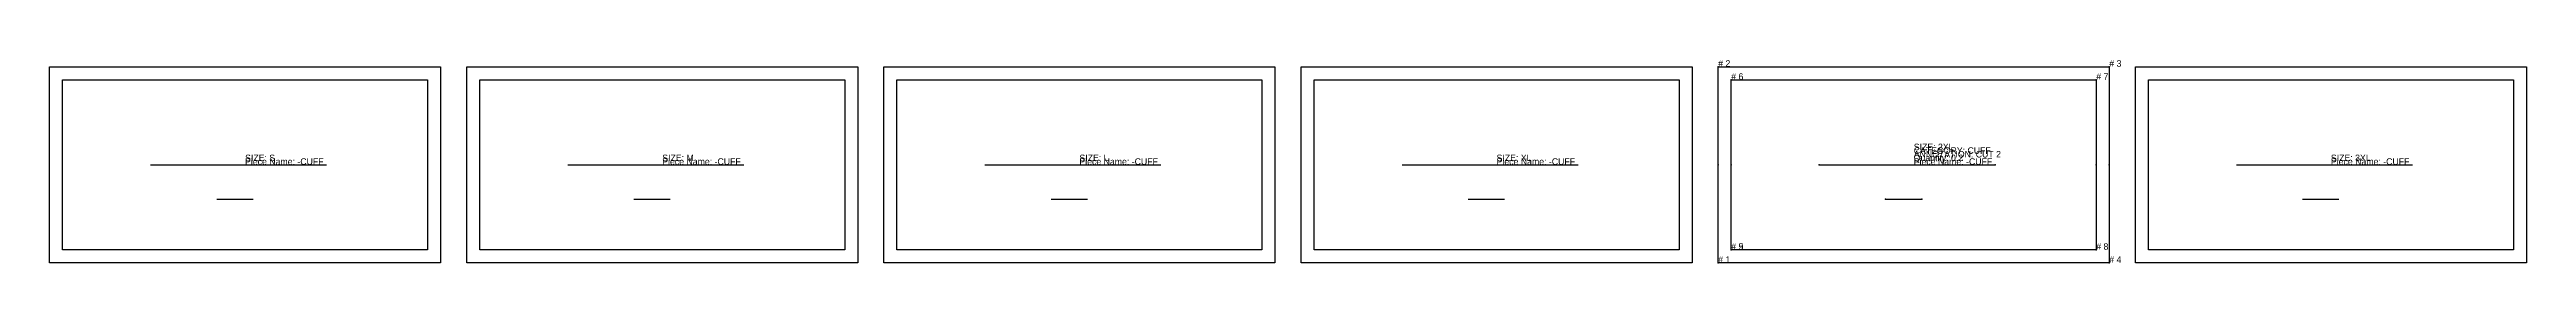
# Model space of a CAD drawing. Extents: x 0 to 1039, y 0 to 21.
# Drawn here: x 781.1 to 876.1, y 0 to 7.8 of the extents above; entities that cross this region are included whole.
import ezdxf

# ---------------------------------------------------------------- set-up
doc = ezdxf.new("R2010")
doc.units = 0

# ---------------------------------------------------------------- blocks, each defined once
blk = doc.blocks.new('MYRA-CUFF_S')
at = {"layer": '1'}
blk.add_lwpolyline([(0, 0), (0, 0), (0, 3.75), (0, 3.75), (0, 7.5), (0, 7.5), (15, 7.5), (15, 7.5), (15, 3.75), (15, 3.75), (15, 0), (15, 0), (0, 0), (0, 0)], close=True, dxfattribs=at)
at = {"layer": '100'}
blk.add_line((6.412, 2.443), (7.809, 2.443), dxfattribs=at)
at = {"layer": '14'}
for points in [[(0.5, 0.5), (0.5, 3.75), (0.5, 3.75), (0.5, 7)], [(0.5, 7), (14.5, 7)], [(14.5, 7), (14.5, 3.75), (14.5, 3.75), (14.5, 0.5)], [(14.5, 0.5), (0.5, 0.5)], [(0.5, 0.5)]]:
    blk.add_lwpolyline(points, dxfattribs=at)
at = {"layer": '5'}
blk.add_line((3.875, 3.75), (10.625, 3.75), dxfattribs=at)
at = {"layer": '7'}
blk.add_line((3.875, 3.75), (10.625, 3.75), dxfattribs=at)
at = {"layer": '84'}
blk.add_lwpolyline([(0, 0), (0, 0), (0, 3.75), (0, 3.75), (0, 7.5), (0, 7.5), (15, 7.5), (15, 7.5), (15, 3.75), (15, 3.75), (15, 0), (15, 0), (0, 0), (0, 0)], close=True, dxfattribs=at)
at = {"layer": '87'}
for points in [[(0.5, 0.5), (0.5, 3.75), (0.5, 3.75), (0.5, 7)], [(0.5, 7), (14.5, 7)], [(14.5, 7), (14.5, 3.75), (14.5, 3.75), (14.5, 0.5)], [(14.5, 0.5), (0.5, 0.5)], [(0.5, 0.5)]]:
    blk.add_lwpolyline(points, dxfattribs=at)
at = {"layer": '1'}
for s, p in [('SIZE: S', (7.5, 3.89)), ('Piece Name: -CUFF', (7.5, 3.75))]:
    blk.add_text(s, height=0.25, dxfattribs=at).set_placement(p)
blk = doc.blocks.new('MYRA-CUFF_M')
at = {"layer": '1'}
blk.add_lwpolyline([(0, 0), (0, 0), (0, 3.75), (0, 3.75), (0, 7.5), (0, 7.5), (15, 7.5), (15, 7.5), (15, 3.75), (15, 3.75), (15, 0), (15, 0), (0, 0), (0, 0)], close=True, dxfattribs=at)
at = {"layer": '100'}
blk.add_line((6.412, 2.443), (7.809, 2.443), dxfattribs=at)
at = {"layer": '14'}
for points in [[(0.5, 0.5), (0.5, 3.75), (0.5, 3.75), (0.5, 7)], [(0.5, 7), (14.5, 7)], [(14.5, 7), (14.5, 3.75), (14.5, 3.75), (14.5, 0.5)], [(14.5, 0.5), (0.5, 0.5)], [(0.5, 0.5)]]:
    blk.add_lwpolyline(points, dxfattribs=at)
at = {"layer": '5'}
blk.add_line((3.875, 3.75), (10.625, 3.75), dxfattribs=at)
at = {"layer": '7'}
blk.add_line((3.875, 3.75), (10.625, 3.75), dxfattribs=at)
at = {"layer": '84'}
blk.add_lwpolyline([(0, 0), (0, 0), (0, 3.75), (0, 3.75), (0, 7.5), (0, 7.5), (15, 7.5), (15, 7.5), (15, 3.75), (15, 3.75), (15, 0), (15, 0), (0, 0), (0, 0)], close=True, dxfattribs=at)
at = {"layer": '87'}
for points in [[(0.5, 0.5), (0.5, 3.75), (0.5, 3.75), (0.5, 7)], [(0.5, 7), (14.5, 7)], [(14.5, 7), (14.5, 3.75), (14.5, 3.75), (14.5, 0.5)], [(14.5, 0.5), (0.5, 0.5)], [(0.5, 0.5)]]:
    blk.add_lwpolyline(points, dxfattribs=at)
at = {"layer": '1'}
for s, p in [('SIZE: M', (7.5, 3.89)), ('Piece Name: -CUFF', (7.5, 3.75))]:
    blk.add_text(s, height=0.25, dxfattribs=at).set_placement(p)
blk = doc.blocks.new('MYRA-CUFF_L')
at = {"layer": '1'}
blk.add_lwpolyline([(0, 0), (0, 0), (0, 3.75), (0, 3.75), (0, 7.5), (0, 7.5), (15, 7.5), (15, 7.5), (15, 3.75), (15, 3.75), (15, 0), (15, 0), (0, 0), (0, 0)], close=True, dxfattribs=at)
at = {"layer": '100'}
blk.add_line((6.412, 2.443), (7.809, 2.443), dxfattribs=at)
at = {"layer": '14'}
for points in [[(0.5, 0.5), (0.5, 3.75), (0.5, 3.75), (0.5, 7)], [(0.5, 7), (14.5, 7)], [(14.5, 7), (14.5, 3.75), (14.5, 3.75), (14.5, 0.5)], [(14.5, 0.5), (0.5, 0.5)], [(0.5, 0.5)]]:
    blk.add_lwpolyline(points, dxfattribs=at)
at = {"layer": '5'}
blk.add_line((3.875, 3.75), (10.625, 3.75), dxfattribs=at)
at = {"layer": '7'}
blk.add_line((3.875, 3.75), (10.625, 3.75), dxfattribs=at)
at = {"layer": '84'}
blk.add_lwpolyline([(0, 0), (0, 0), (0, 3.75), (0, 3.75), (0, 7.5), (0, 7.5), (15, 7.5), (15, 7.5), (15, 3.75), (15, 3.75), (15, 0), (15, 0), (0, 0), (0, 0)], close=True, dxfattribs=at)
at = {"layer": '87'}
for points in [[(0.5, 0.5), (0.5, 3.75), (0.5, 3.75), (0.5, 7)], [(0.5, 7), (14.5, 7)], [(14.5, 7), (14.5, 3.75), (14.5, 3.75), (14.5, 0.5)], [(14.5, 0.5), (0.5, 0.5)], [(0.5, 0.5)]]:
    blk.add_lwpolyline(points, dxfattribs=at)
at = {"layer": '1'}
for s, p in [('SIZE: L', (7.5, 3.89)), ('Piece Name: -CUFF', (7.5, 3.75))]:
    blk.add_text(s, height=0.25, dxfattribs=at).set_placement(p)
blk = doc.blocks.new('MYRA-CUFF_XL')
at = {"layer": '1'}
blk.add_lwpolyline([(0, 0), (0, 0), (0, 3.75), (0, 3.75), (0, 7.5), (0, 7.5), (15, 7.5), (15, 7.5), (15, 3.75), (15, 3.75), (15, 0), (15, 0), (0, 0), (0, 0)], close=True, dxfattribs=at)
at = {"layer": '100'}
blk.add_line((6.412, 2.443), (7.809, 2.443), dxfattribs=at)
at = {"layer": '14'}
for points in [[(0.5, 0.5), (0.5, 3.75), (0.5, 3.75), (0.5, 7)], [(0.5, 7), (14.5, 7)], [(14.5, 7), (14.5, 3.75), (14.5, 3.75), (14.5, 0.5)], [(14.5, 0.5), (0.5, 0.5)], [(0.5, 0.5)]]:
    blk.add_lwpolyline(points, dxfattribs=at)
at = {"layer": '5'}
blk.add_line((3.875, 3.75), (10.625, 3.75), dxfattribs=at)
at = {"layer": '7'}
blk.add_line((3.875, 3.75), (10.625, 3.75), dxfattribs=at)
at = {"layer": '84'}
blk.add_lwpolyline([(0, 0), (0, 0), (0, 3.75), (0, 3.75), (0, 7.5), (0, 7.5), (15, 7.5), (15, 7.5), (15, 3.75), (15, 3.75), (15, 0), (15, 0), (0, 0), (0, 0)], close=True, dxfattribs=at)
at = {"layer": '87'}
for points in [[(0.5, 0.5), (0.5, 3.75), (0.5, 3.75), (0.5, 7)], [(0.5, 7), (14.5, 7)], [(14.5, 7), (14.5, 3.75), (14.5, 3.75), (14.5, 0.5)], [(14.5, 0.5), (0.5, 0.5)], [(0.5, 0.5)]]:
    blk.add_lwpolyline(points, dxfattribs=at)
at = {"layer": '1'}
for s, p in [('SIZE: XL', (7.5, 3.89)), ('Piece Name: -CUFF', (7.5, 3.75))]:
    blk.add_text(s, height=0.25, dxfattribs=at).set_placement(p)
blk = doc.blocks.new('MYRA-CUFF_2XL')
at = {"layer": '1'}
blk.add_lwpolyline([(0, 0), (0, 0), (0, 3.75), (0, 3.75), (0, 7.5), (0, 7.5), (15, 7.5), (15, 7.5), (15, 3.75), (15, 3.75), (15, 0), (15, 0), (0, 0), (0, 0)], close=True, dxfattribs=at)
at = {"layer": '100'}
blk.add_line((6.412, 2.443), (7.809, 2.443), dxfattribs=at)
at = {"layer": '14'}
for points in [[(0.5, 0.5), (0.5, 3.75), (0.5, 3.75), (0.5, 7)], [(0.5, 7), (14.5, 7)], [(14.5, 7), (14.5, 3.75), (14.5, 3.75), (14.5, 0.5)], [(14.5, 0.5), (0.5, 0.5)], [(0.5, 0.5)]]:
    blk.add_lwpolyline(points, dxfattribs=at)
at = {"layer": '2'}
for p in [(0, 7.5), (0.5, 7), (0.5, 7), (14.5, 7), (14.5, 7), (15, 7.5), (0, 3.75), (0, 3.75), (0.5, 3.75), (0.5, 3.75), (3.875, 3.75), (10.625, 3.75), (14.5, 3.75), (14.5, 3.75), (15, 3.75), (15, 3.75), (6.412, 2.443), (7.809, 2.443), (0, 0), (0, 0), (0.5, 0.5), (0.5, 0.5), (0.5, 0.5), (0.5, 0.5), (14.5, 0.5), (14.5, 0.5), (15, 0)]:
    blk.add_point(p, dxfattribs=at)
at = {"layer": '5'}
blk.add_line((3.875, 3.75), (10.625, 3.75), dxfattribs=at)
at = {"layer": '7'}
blk.add_line((3.875, 3.75), (10.625, 3.75), dxfattribs=at)
at = {"layer": '80'}
for p in [(0, 3.75, 0.188), (0.5, 3.75, 0.188), (14.5, 3.75, 0.188), (15, 3.75, 0.188)]:
    blk.add_point(p, dxfattribs=at)
at = {"layer": '84'}
blk.add_lwpolyline([(0, 0), (0, 0), (0, 3.75), (0, 3.75), (0, 7.5), (0, 7.5), (15, 7.5), (15, 7.5), (15, 3.75), (15, 3.75), (15, 0), (15, 0), (0, 0), (0, 0)], close=True, dxfattribs=at)
at = {"layer": '87'}
for points in [[(0.5, 0.5), (0.5, 3.75), (0.5, 3.75), (0.5, 7)], [(0.5, 7), (14.5, 7)], [(14.5, 7), (14.5, 3.75), (14.5, 3.75), (14.5, 0.5)], [(14.5, 0.5), (0.5, 0.5)], [(0.5, 0.5)]]:
    blk.add_lwpolyline(points, dxfattribs=at)
at = {"layer": '1'}
for s, p in [('# 2', (0, 7.5)), ('# 3', (15, 7.5)), ('ANNOTATION: CUT 2', (7.5, 4.03)), ('SIZE: 2XL', (7.5, 4.31)), ('Quantity: 0,2', (7.5, 3.89)), ('CATEGORY: CUFF', (7.5, 4.17)), ('Piece Name: -CUFF', (7.5, 3.75)), ('# 1', (0, 0)), ('# 4', (15, 0))]:
    blk.add_text(s, height=0.25, dxfattribs=at).set_placement(p)
at = {"layer": '14'}
for s, p in [('# 6', (0.5, 7)), ('# 7', (14.5, 7)), ('# 9', (0.5, 0.5)), ('# 5', (0.5, 0.5)), ('# 8', (14.5, 0.5))]:
    blk.add_text(s, height=0.25, dxfattribs=at).set_placement(p)
blk = doc.blocks.new('MYRA-CUFF_3XL')
at = {"layer": '1'}
blk.add_lwpolyline([(0, 0), (0, 0), (0, 3.75), (0, 3.75), (0, 7.5), (0, 7.5), (15, 7.5), (15, 7.5), (15, 3.75), (15, 3.75), (15, 0), (15, 0), (0, 0), (0, 0)], close=True, dxfattribs=at)
at = {"layer": '100'}
blk.add_line((6.412, 2.443), (7.809, 2.443), dxfattribs=at)
at = {"layer": '14'}
for points in [[(0.5, 0.5), (0.5, 3.75), (0.5, 3.75), (0.5, 7)], [(0.5, 7), (14.5, 7)], [(14.5, 7), (14.5, 3.75), (14.5, 3.75), (14.5, 0.5)], [(14.5, 0.5), (0.5, 0.5)], [(0.5, 0.5)]]:
    blk.add_lwpolyline(points, dxfattribs=at)
at = {"layer": '5'}
blk.add_line((3.875, 3.75), (10.625, 3.75), dxfattribs=at)
at = {"layer": '7'}
blk.add_line((3.875, 3.75), (10.625, 3.75), dxfattribs=at)
at = {"layer": '84'}
blk.add_lwpolyline([(0, 0), (0, 0), (0, 3.75), (0, 3.75), (0, 7.5), (0, 7.5), (15, 7.5), (15, 7.5), (15, 3.75), (15, 3.75), (15, 0), (15, 0), (0, 0), (0, 0)], close=True, dxfattribs=at)
at = {"layer": '87'}
for points in [[(0.5, 0.5), (0.5, 3.75), (0.5, 3.75), (0.5, 7)], [(0.5, 7), (14.5, 7)], [(14.5, 7), (14.5, 3.75), (14.5, 3.75), (14.5, 0.5)], [(14.5, 0.5), (0.5, 0.5)], [(0.5, 0.5)]]:
    blk.add_lwpolyline(points, dxfattribs=at)
at = {"layer": '1'}
for s, p in [('SIZE: 3XL', (7.5, 3.89)), ('Piece Name: -CUFF', (7.5, 3.75))]:
    blk.add_text(s, height=0.25, dxfattribs=at).set_placement(p)

msp = doc.modelspace()

# ---------------------------------------------------------------- block references
at = {"layer": '1'}
for name, p in [('MYRA-CUFF_2XL', (845.1216, 0)), ('MYRA-CUFF_S', (781.1216, 0)), ('MYRA-CUFF_M', (797.1216, 0)), ('MYRA-CUFF_L', (813.1216, 0)), ('MYRA-CUFF_XL', (829.1216, 0)), ('MYRA-CUFF_3XL', (861.1216, 0))]:
    msp.add_blockref(name, p, dxfattribs=at)

doc.saveas('drawing.dxf')
